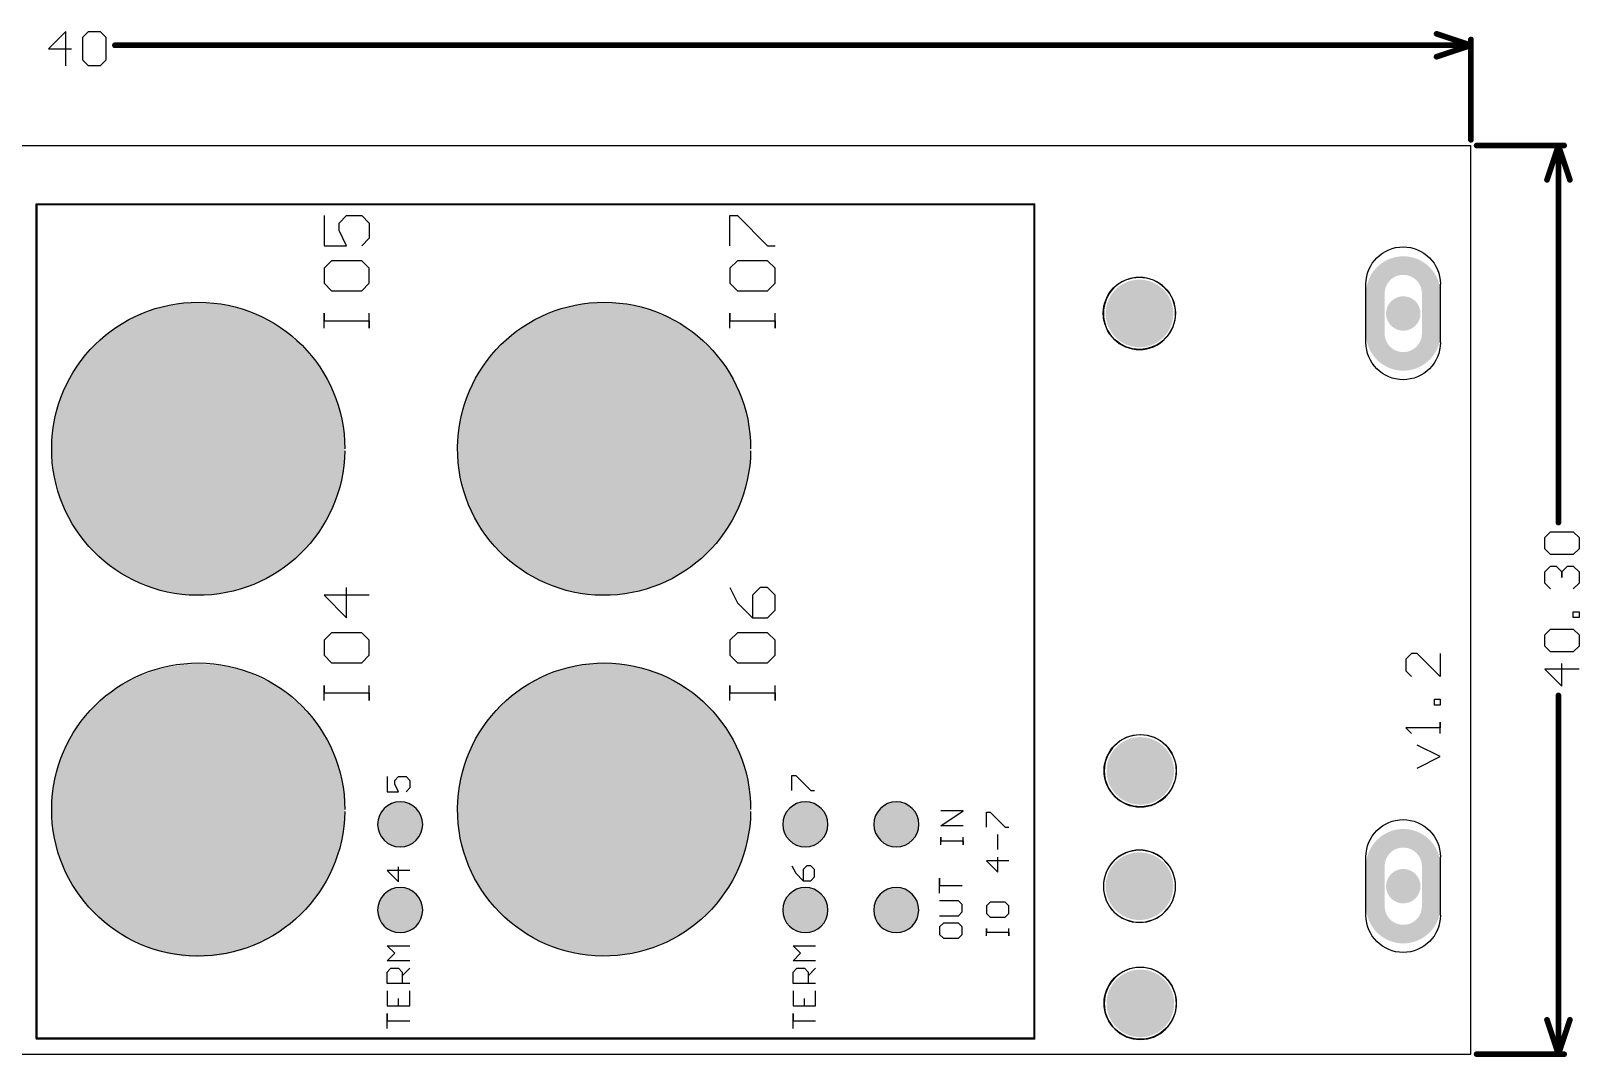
# Model space of a CAD drawing. Header units: millimetres. Extents: x 34 to 167, y 52 to 98.
# Drawn here: x 98.5 to 167.2, y 52.2 to 97.7 of the extents above; entities that cross this region are included whole.
import ezdxf

# ---------------------------------------------------------------- set-up
doc = ezdxf.new("R2010")
doc.units = ezdxf.units.MM
for name, color, linetype in [('BottomLayer', 5, 'Continuous'), ('Mechanical1', 6, 'Continuous'), ('MultiLayer', 9, 'Continuous'), ('PadHoleLayer', 156, 'Continuous'), ('TopLayer', 1, 'Continuous'), ('TopOverlay', 2, 'Continuous')]:
    doc.layers.add(name, color=color, linetype=linetype)

msp = doc.modelspace()

# ---------------------------------------------------------------- linework, layer by layer
at = {"layer": 'BottomLayer'}
for points, const_width in [([(147.28138184, 85.15843267999999, 1), (148.04338184, 85.15843267999999, 1)], 0.762), ([(158.981394, 85.15843776, 1), (159.743394, 85.15843776, 1)], 0.762), ([(104.41812238, 79.15843452, 1), (107.41812146, 79.15843452, 1)], 2.99999908), ([(122.41812702, 79.15843452, 1), (125.4181261, 79.15843452, 1)], 2.99999908), ([(104.41800046, 63.119, 1), (107.41799954, 63.119, 1)], 2.99999908), ([(122.41812702, 63.15843096, 1), (125.4181261, 63.15843096, 1)], 2.99999908), ([(147.32, 64.8716, 1), (148.082, 64.8716, 1)], 0.762), ([(114.37411212, 62.49999946, 1), (115.37411012, 62.49999946, 1)], 1.00000054), ([(132.34201116, 62.49999946, 1), (133.34200916, 62.49999946, 1)], 1.00000054), ([(136.380601, 62.49999946, 1), (137.380599, 62.49999946, 1)], 1.00000054), ([(147.28138184, 59.7584276, 1), (148.04338184, 59.7584276, 1)], 0.762), ([(158.981394, 59.75843776, 1), (159.743394, 59.75843776, 1)], 0.762), ([(114.37411212, 58.69999944, 1), (115.37411012, 58.69999944, 1)], 1.00000054), ([(132.34201116, 58.69999944, 1), (133.34200916, 58.69999944, 1)], 1.00000054), ([(136.3750003, 58.69999944, 1), (137.3749983, 58.69999944, 1)], 1.00000054), ([(147.32, 54.5592, 1), (148.082, 54.5592, 1)], 0.762)]:
    msp.add_lwpolyline(points, format="xyb", close=True, dxfattribs=dict(at, const_width=const_width))
at = {"layer": 'Mechanical1'}
for p, q in [((100.04125026, 97.66275361999999), (99.27949663999999, 96.901)), ((100.04125026, 96.13924637999999), (100.04125026, 97.66275361999999)), ((100.80300388, 97.40883489999999), (101.0569226, 97.66275361999999)), ((101.0569226, 97.66275361999999), (101.5647575, 97.66275361999999)), ((101.5647575, 97.66275361999999), (101.81867622, 97.40883489999999)), ((99.27949663999999, 96.901), (100.29516898, 96.901)), ((100.80300388, 96.39316509999999), (100.80300388, 97.40883489999999)), ((101.81867622, 97.40883489999999), (101.81867622, 96.39316509999999)), ((101.0569226, 96.13924637999999), (100.80300388, 96.39316509999999)), ((101.5647575, 96.13924637999999), (101.0569226, 96.13924637999999)), ((101.81867622, 96.39316509999999), (101.5647575, 96.13924637999999)), ((165.63364638, 75.22600398), (165.8875651, 75.47992269999999)), ((165.63364638, 74.71816908), (165.63364638, 75.22600398)), ((165.8875651, 75.47992269999999), (166.9032349, 75.47992269999999)), ((166.9032349, 75.47992269999999), (167.15715362, 75.22600398)), ((167.15715362, 75.22600398), (167.15715362, 74.71816908)), ((165.8875651, 74.46425036), (165.63364638, 74.71816908)), ((166.9032349, 74.46425036), (165.8875651, 74.46425036)), ((167.15715362, 74.71816908), (166.9032349, 74.46425036)), ((165.63364638, 73.70249674), (165.8875651, 73.95641546)), ((165.63364638, 73.19466184), (165.63364638, 73.70249674)), ((165.8875651, 73.95641546), (166.14148128, 73.95641546)), ((166.14148128, 73.95641546), (166.3954, 73.70249674)), ((166.3954, 73.70249674), (166.64931872, 73.95641546)), ((166.3954, 73.70249674), (166.3954, 73.44857802)), ((166.3954, 73.44857802), (166.3954, 73.70249674)), ((166.64931872, 73.95641546), (166.9032349, 73.95641546)), ((166.9032349, 73.95641546), (167.15715362, 73.70249674)), ((167.15715362, 73.70249674), (167.15715362, 73.19466184)), ((165.8875651, 72.94074312), (165.63364638, 73.19466184)), ((167.15715362, 73.19466184), (166.9032349, 72.94074312)), ((166.9032349, 71.6711546), (166.9032349, 71.92507332)), ((166.9032349, 71.92507332), (167.15715362, 71.92507332)), ((167.15715362, 71.6711546), (166.9032349, 71.6711546)), ((167.15715362, 71.92507332), (167.15715362, 71.6711546)), ((165.63364638, 70.90940098), (165.8875651, 71.1633197)), ((165.63364638, 70.40156608), (165.63364638, 70.90940098)), ((165.8875651, 71.1633197), (166.9032349, 71.1633197)), ((166.9032349, 71.1633197), (167.15715362, 70.90940098)), ((167.15715362, 70.90940098), (167.15715362, 70.40156608)), ((165.8875651, 70.14764736), (165.63364638, 70.40156608)), ((166.9032349, 70.14764736), (165.8875651, 70.14764736)), ((167.15715362, 70.40156608), (166.9032349, 70.14764736)), ((167.15715362, 69.38589374), (165.63364638, 69.38589374)), ((165.63364638, 69.38589374), (166.3954, 68.62414011999999)), ((166.3954, 68.62414011999999), (166.3954, 69.63981246))]:
    msp.add_line(p, q, dxfattribs=at)
at = {"layer": 'Mechanical1', "const_width": 0.254}
for points in [[(160.83837784, 97.56139999999999), (162.36237784, 97.0534)], [(102.22507622, 97.0534), (162.36237784, 97.0534)], [(160.83837784, 96.5454), (162.36237784, 97.0534)], [(162.36237784, 92.86243048), (162.36237784, 97.3074)], [(162.61637784, 92.60843048), (166.497, 92.60843048)], [(165.735, 91.08443048), (166.243, 92.60843048)], [(166.243, 75.8863227), (166.243, 92.60843048)], [(166.243, 92.60843048), (166.751, 91.08443048)], [(166.243, 52.30843488), (166.243, 68.21774012)], [(165.735, 53.83243487999999), (166.243, 52.30843488)], [(166.243, 52.30843488), (166.751, 53.83243487999999)], [(162.61639816, 52.30843488), (166.497, 52.30843488)]]:
    msp.add_lwpolyline(points, dxfattribs=at)
at = {"layer": 'Mechanical1', "const_width": 0.127}
for points in [[(160.77487784, 97.56139999999999, 1), (160.90187784, 97.56139999999999, 1)], [(102.16157622, 97.0534, 1), (102.28857622, 97.0534, 1)], [(162.29887784, 97.3074, 1), (162.42587784, 97.3074, 1)], [(162.29887784, 97.0534, 1), (162.42587784, 97.0534, 1)], [(162.29887784, 97.0534, 1), (162.42587784, 97.0534, 1)], [(162.29887784, 97.0534, 1), (162.42587784, 97.0534, 1)], [(160.77487784, 96.5454, 1), (160.90187784, 96.5454, 1)], [(162.29887784, 92.86243048, 1), (162.42587784, 92.86243048, 1)], [(162.55287784, 92.60843048, 1), (162.67987784, 92.60843048, 1)], [(166.1795, 92.60843048, 1), (166.3065, 92.60843048, 1)], [(166.1795, 92.60843048, 1), (166.3065, 92.60843048, 1)], [(166.1795, 92.60843048, 1), (166.3065, 92.60843048, 1)], [(166.4335, 92.60843048, 1), (166.5605, 92.60843048, 1)], [(165.6715, 91.08443048, 1), (165.7985, 91.08443048, 1)], [(166.6875, 91.08443048, 1), (166.8145, 91.08443048, 1)], [(166.1795, 75.8863227, 1), (166.3065, 75.8863227, 1)], [(166.1795, 68.21774012, 1), (166.3065, 68.21774012, 1)], [(165.6715, 53.83243487999999, 1), (165.7985, 53.83243487999999, 1)], [(166.6875, 53.83243487999999, 1), (166.8145, 53.83243487999999, 1)], [(162.55289816, 52.30843488, 1), (162.67989816, 52.30843488, 1)], [(166.1795, 52.30843488, 1), (166.3065, 52.30843488, 1)], [(166.1795, 52.30843488, 1), (166.3065, 52.30843488, 1)], [(166.1795, 52.30843488, 1), (166.3065, 52.30843488, 1)], [(166.4335, 52.30843488, 1), (166.5605, 52.30843488, 1)]]:
    msp.add_lwpolyline(points, format="xyb", close=True, dxfattribs=at)
at = {"layer": 'Mechanical1'}
for points in [[(33.9624035, 92.60843048), (162.36237784, 92.60843048)], [(162.36237784, 92.60843048), (162.36239816, 92.60841015999999)], [(162.36239816, 52.30843488), (162.36239816, 92.60841015999999)], [(157.70718776, 83.87080508), (157.70718776, 86.46160508)], [(161.00679508, 83.87080508), (161.00679508, 86.46160508)], [(157.70718776, 58.47080508), (157.70718776, 61.06160508)], [(161.00679508, 58.47080508), (161.00679508, 61.06160508)], [(33.9624035, 52.30843488), (162.36239816, 52.30843488)]]:
    msp.add_lwpolyline(points, dxfattribs=at)
for points in [[(162.36237784, 92.60843048, 1), (162.36237784, 92.60843048, 1)], [(162.36237784, 92.60843048, 1), (162.36237784, 92.60843048, 1)], [(162.36239816, 92.60841015999999, 1), (162.36239816, 92.60841015999999, 1)], [(162.36239816, 92.60841015999999, 1), (162.36239816, 92.60841015999999, 1)], [(149.26238118, 85.15843267999999, 1), (146.0623825, 85.15843267999999, 1)], [(157.70718776, 86.46160508, 1), (157.70718776, 86.46160508, 1)], [(157.70718776, 86.46160508, 1), (157.70718776, 86.46160508, 1)], [(161.00679508, 86.46160508, 1), (161.00679508, 86.46160508, 1)], [(161.00679508, 86.46160508, 1), (161.00679508, 86.46160508, 1)], [(146.0623825, 85.15843267999999, 1), (146.0623825, 85.15843267999999, 1)], [(149.26238118, 85.15843267999999, 1), (149.26238118, 85.15843267999999, 1)], [(146.08768344, 84.85453692, 1), (146.08768344, 84.85453692, 1)], [(146.09384548, 84.82515674, 1), (146.09384548, 84.82515674, 1)], [(157.70718776, 83.87080508, 1), (157.70718776, 83.87080508, 1)], [(157.70718776, 83.87080508, 1), (157.70718776, 83.87080508, 1)], [(161.00679508, 83.87080508, 1), (161.00679508, 83.87080508, 1)], [(161.00679508, 83.87080508, 1), (161.00679508, 83.87080508, 1)], [(112.41750948, 79.06915606, 1), (112.41750948, 79.06915606, 1)], [(112.41812162, 79.15843452, 1), (112.41812162, 79.15843452, 1)], [(130.41751412, 79.06915606, 1), (130.41751412, 79.06915606, 1)], [(130.41812626, 79.15843452, 1), (130.41812626, 79.15843452, 1)], [(149.30099934, 64.8716, 1), (146.10100066, 64.8716, 1)], [(146.10100066, 64.8716, 1), (146.10100066, 64.8716, 1)], [(146.1263016, 64.56770424, 1), (146.1263016, 64.56770424, 1)], [(146.13246364, 64.53832406, 1), (146.13246364, 64.53832406, 1)], [(149.30099934, 64.8716, 1), (149.30099934, 64.8716, 1)], [(115.87411166, 62.49999946, 1), (113.87411058, 62.49999946, 1)], [(133.8420107, 62.49999946, 1), (131.84200962, 62.49999946, 1)], [(137.88060054, 62.49999946, 1), (135.88059946, 62.49999946, 1)], [(112.41750948, 63.06915249999999, 1), (112.41750948, 63.06915249999999, 1)], [(112.41812162, 63.15843096, 1), (112.41812162, 63.15843096, 1)], [(113.87411058, 62.49999946, 1), (113.87411058, 62.49999946, 1)], [(115.87411166, 62.49999946, 1), (115.87411166, 62.49999946, 1)], [(130.41751412, 63.06915249999999, 1), (130.41751412, 63.06915249999999, 1)], [(130.41812626, 63.15843096, 1), (130.41812626, 63.15843096, 1)], [(131.84200962, 62.49999946, 1), (131.84200962, 62.49999946, 1)], [(133.8420107, 62.49999946, 1), (133.8420107, 62.49999946, 1)], [(135.88059946, 62.49999946, 1), (135.88059946, 62.49999946, 1)], [(137.88060054, 62.49999946, 1), (137.88060054, 62.49999946, 1)], [(149.26238118, 59.7584276, 1), (146.0623825, 59.7584276, 1)], [(149.26258184, 59.7496265, 1), (146.06258316, 59.7496265, 1)], [(157.70718776, 61.06160508, 1), (157.70718776, 61.06160508, 1)], [(157.70718776, 61.06160508, 1), (157.70718776, 61.06160508, 1)], [(161.00679508, 61.06160508, 1), (161.00679508, 61.06160508, 1)], [(161.00679508, 61.06160508, 1), (161.00679508, 61.06160508, 1)], [(146.0623825, 59.7584276, 1), (146.0623825, 59.7584276, 1)], [(146.06258316, 59.7496265, 1), (146.06258316, 59.7496265, 1)], [(149.26238118, 59.7584276, 1), (149.26238118, 59.7584276, 1)], [(149.26258184, 59.7496265, 1), (149.26258184, 59.7496265, 1)], [(115.87411166, 58.69999944, 1), (113.87411058, 58.69999944, 1)], [(133.8420107, 58.69999944, 1), (131.84200962, 58.69999944, 1)], [(137.87499984, 58.69999944, 1), (135.87499876, 58.69999944, 1)], [(113.87411058, 58.69999944, 1), (113.87411058, 58.69999944, 1)], [(115.87411166, 58.69999944, 1), (115.87411166, 58.69999944, 1)], [(131.84200962, 58.69999944, 1), (131.84200962, 58.69999944, 1)], [(133.8420107, 58.69999944, 1), (133.8420107, 58.69999944, 1)], [(135.87499876, 58.69999944, 1), (135.87499876, 58.69999944, 1)], [(137.87499984, 58.69999944, 1), (137.87499984, 58.69999944, 1)], [(157.70718776, 58.47080508, 1), (157.70718776, 58.47080508, 1)], [(157.70718776, 58.47080508, 1), (157.70718776, 58.47080508, 1)], [(161.00679508, 58.47080508, 1), (161.00679508, 58.47080508, 1)], [(161.00679508, 58.47080508, 1), (161.00679508, 58.47080508, 1)], [(149.30099934, 54.5592, 1), (146.10100066, 54.5592, 1)], [(146.10100066, 54.5592, 1), (146.10100066, 54.5592, 1)], [(146.1263016, 54.25530423999999, 1), (146.1263016, 54.25530423999999, 1)], [(149.30099934, 54.5592, 1), (149.30099934, 54.5592, 1)], [(146.13246364, 54.22592406, 1), (146.13246364, 54.22592406, 1)], [(162.36239816, 52.30843488, 1), (162.36239816, 52.30843488, 1)], [(162.36239816, 52.30843488, 1), (162.36239816, 52.30843488, 1)]]:
    msp.add_lwpolyline(points, format="xyb", close=True, dxfattribs=at)
for points in [[(157.70718776, 86.46160508, -0.9999999999999999), (161.00679508, 86.46160508)], [(146.08768344, 84.85453692, -213.1920346618038), (146.09384548, 84.82515674)], [(112.41750948, 79.06915606, -291.2099329300358), (112.41812162, 79.15843452)], [(130.41751412, 79.06915606, -291.2099329300358), (130.41812626, 79.15843452)], [(161.00679508, 83.87080508, -0.9999999999999999), (157.70718776, 83.87080508)], [(112.41750948, 63.06915249999999, -291.2099329300358), (112.41812162, 63.15843096)], [(130.41751412, 63.06915249999999, -291.2099329300358), (130.41812626, 63.15843096)], [(146.1263016, 64.56770424, -213.1920346618038), (146.13246364, 64.53832406)], [(157.70718776, 61.06160508, -0.9999999999999999), (161.00679508, 61.06160508)], [(161.00679508, 58.47080508, -0.9999999999999999), (157.70718776, 58.47080508)], [(146.1263016, 54.25530423999999, -213.1920346618038), (146.13246364, 54.22592406)]]:
    msp.add_lwpolyline(points, format="xyb", dxfattribs=at)
at = {"layer": 'MultiLayer'}
for points, const_width in [([(147.28138184, 85.15843267999999, 1), (148.04338184, 85.15843267999999, 1)], 0.762), ([(158.981394, 85.15843776, 1), (159.743394, 85.15843776, 1)], 0.762), ([(104.41812238, 79.15843452, 1), (107.41812146, 79.15843452, 1)], 2.99999908), ([(122.41812702, 79.15843452, 1), (125.4181261, 79.15843452, 1)], 2.99999908), ([(104.41800046, 63.119, 1), (107.41799954, 63.119, 1)], 2.99999908), ([(122.41812702, 63.15843096, 1), (125.4181261, 63.15843096, 1)], 2.99999908), ([(147.32, 64.8716, 1), (148.082, 64.8716, 1)], 0.762), ([(114.37411212, 62.49999946, 1), (115.37411012, 62.49999946, 1)], 1.00000054), ([(132.34201116, 62.49999946, 1), (133.34200916, 62.49999946, 1)], 1.00000054), ([(136.380601, 62.49999946, 1), (137.380599, 62.49999946, 1)], 1.00000054), ([(147.28138184, 59.7584276, 1), (148.04338184, 59.7584276, 1)], 0.762), ([(158.981394, 59.75843776, 1), (159.743394, 59.75843776, 1)], 0.762), ([(114.37411212, 58.69999944, 1), (115.37411012, 58.69999944, 1)], 1.00000054), ([(132.34201116, 58.69999944, 1), (133.34200916, 58.69999944, 1)], 1.00000054), ([(136.3750003, 58.69999944, 1), (137.3749983, 58.69999944, 1)], 1.00000054), ([(147.32, 54.5592, 1), (148.082, 54.5592, 1)], 0.762)]:
    msp.add_lwpolyline(points, format="xyb", close=True, dxfattribs=dict(at, const_width=const_width))
at = {"layer": 'PadHoleLayer'}
for points, const_width in [([(158.1248933, 84.27093636), (158.1248933, 86.04593915999999, -1), (160.5998947, 86.04593915999999), (160.5998947, 84.27093636, -1)], 0.8249996199999999), ([(146.91238334, 85.15843267999999, 1), (148.41238034, 85.15843267999999, 1)], 1.49999954), ([(102.66812334, 79.15843452, 1), (109.1681205, 79.15843452, 1)], 6.4999997), ([(120.66812798, 79.15843452, 1), (127.16812514, 79.15843452, 1)], 6.4999997), ([(102.66800142, 63.119, 1), (109.16799858, 63.119, 1)], 6.4999997), ([(120.66812798, 63.15843096, 1), (127.16812514, 63.15843096, 1)], 6.4999997), ([(146.9510015, 64.8716, 1), (148.4509985, 64.8716, 1)], 1.49999954), ([(114.37411212, 62.49999946, 1), (115.37411012, 62.49999946, 1)], 1.00000054), ([(132.34201116, 62.49999946, 1), (133.34200916, 62.49999946, 1)], 1.00000054), ([(136.380601, 62.49999946, 1), (137.380599, 62.49999946, 1)], 1.00000054), ([(158.1248933, 58.87093635999999), (158.1248933, 60.64593916, -1), (160.5998947, 60.64593916), (160.5998947, 58.87093635999999, -1)], 0.8249996199999999), ([(146.91238334, 59.7584276, 1), (148.41238034, 59.7584276, 1)], 1.49999954), ([(114.37411212, 58.69999944, 1), (115.37411012, 58.69999944, 1)], 1.00000054), ([(132.34201116, 58.69999944, 1), (133.34200916, 58.69999944, 1)], 1.00000054), ([(136.3750003, 58.69999944, 1), (137.3749983, 58.69999944, 1)], 1.00000054), ([(146.9510015, 54.5592, 1), (148.4509985, 54.5592, 1)], 1.49999954)]:
    msp.add_lwpolyline(points, format="xyb", close=True, dxfattribs=dict(at, const_width=const_width))
at = {"layer": 'TopLayer'}
for points, const_width in [([(147.28138184, 85.15843267999999, 1), (148.04338184, 85.15843267999999, 1)], 0.762), ([(158.981394, 85.15843776, 1), (159.743394, 85.15843776, 1)], 0.762), ([(104.41812238, 79.15843452, 1), (107.41812146, 79.15843452, 1)], 2.99999908), ([(122.41812702, 79.15843452, 1), (125.4181261, 79.15843452, 1)], 2.99999908), ([(104.41800046, 63.119, 1), (107.41799954, 63.119, 1)], 2.99999908), ([(122.41812702, 63.15843096, 1), (125.4181261, 63.15843096, 1)], 2.99999908), ([(147.32, 64.8716, 1), (148.082, 64.8716, 1)], 0.762), ([(114.37411212, 62.49999946, 1), (115.37411012, 62.49999946, 1)], 1.00000054), ([(132.34201116, 62.49999946, 1), (133.34200916, 62.49999946, 1)], 1.00000054), ([(136.380601, 62.49999946, 1), (137.380599, 62.49999946, 1)], 1.00000054), ([(147.28138184, 59.7584276, 1), (148.04338184, 59.7584276, 1)], 0.762), ([(158.981394, 59.75843776, 1), (159.743394, 59.75843776, 1)], 0.762), ([(114.37411212, 58.69999944, 1), (115.37411012, 58.69999944, 1)], 1.00000054), ([(132.34201116, 58.69999944, 1), (133.34200916, 58.69999944, 1)], 1.00000054), ([(136.3750003, 58.69999944, 1), (137.3749983, 58.69999944, 1)], 1.00000054), ([(147.32, 54.5592, 1), (148.082, 54.5592, 1)], 0.762)]:
    msp.add_lwpolyline(points, format="xyb", close=True, dxfattribs=dict(at, const_width=const_width))
at = {"layer": 'TopOverlay'}
for p, q in [((111.50064314, 89.49838844), (111.50064314, 88.16548533999999)), ((112.16709596, 89.16516329999999), (112.5003211, 89.49838844)), ((112.5003211, 89.49838844), (113.16677392, 89.49838844)), ((113.16677392, 89.49838844), (113.49999906, 89.16516329999999)), ((129.50064524, 88.16548533999999), (129.50064524, 89.49838844)), ((129.50064524, 89.49838844), (129.83387292, 89.49838844)), ((129.83387292, 89.49838844), (131.16677602, 88.16548533999999)), ((112.16709596, 88.83193562), (112.16709596, 89.16516329999999)), ((112.5003211, 88.16548533999999), (112.16709596, 88.83193562)), ((113.49999906, 89.16516329999999), (113.49999906, 88.49871048)), ((111.50064314, 88.16548533999999), (112.5003211, 88.16548533999999)), ((113.49999906, 88.49871048), (113.16677392, 88.16548533999999)), ((131.16677602, 88.16548533999999), (131.50000116, 88.16548533999999)), ((111.83387082, 87.49903252), (111.50064314, 87.16580737999999)), ((113.16677392, 87.49903252), (111.83387082, 87.49903252)), ((113.49999906, 87.16580737999999), (113.16677392, 87.49903252)), ((129.83387292, 87.49903252), (129.50064524, 87.16580737999999)), ((131.16677602, 87.49903252), (129.83387292, 87.49903252)), ((131.50000116, 87.16580737999999), (131.16677602, 87.49903252)), ((111.50064314, 87.16580737999999), (111.50064314, 86.49935456)), ((113.49999906, 86.49935456), (113.49999906, 87.16580737999999)), ((129.50064524, 87.16580737999999), (129.50064524, 86.49935456)), ((131.50000116, 86.49935456), (131.50000116, 87.16580737999999)), ((111.50064314, 86.49935456), (111.83387082, 86.16612941999999)), ((111.83387082, 86.16612941999999), (113.16677392, 86.16612941999999)), ((113.16677392, 86.16612941999999), (113.49999906, 86.49935456)), ((129.50064524, 86.49935456), (129.83387292, 86.16612941999999)), ((129.83387292, 86.16612941999999), (131.16677602, 86.16612941999999)), ((131.16677602, 86.16612941999999), (131.50000116, 86.49935456)), ((111.50064314, 84.50000118), (111.50064314, 85.16645145999999)), ((111.50064314, 85.16645145999999), (111.50064314, 84.83322632)), ((113.49999906, 84.50000118), (113.49999906, 85.16645145999999)), ((129.50064524, 84.50000118), (129.50064524, 85.16645145999999)), ((129.50064524, 85.16645145999999), (129.50064524, 84.83322632)), ((131.50000116, 84.50000118), (131.50000116, 85.16645145999999)), ((111.50064314, 84.83322632), (113.49999906, 84.83322632)), ((113.49999906, 84.83322632), (113.49999906, 84.50000118)), ((129.50064524, 84.83322632), (131.50000116, 84.83322632)), ((131.50000116, 84.83322632), (131.50000116, 84.50000118)), ((112.5003211, 71.66548532), (112.5003211, 72.99838842)), ((129.50064524, 72.99838842), (129.83387292, 72.3319356)), ((130.83355088, 72.99838842), (130.5003232, 72.66516328)), ((131.16677602, 72.99838842), (130.83355088, 72.99838842)), ((131.50000116, 72.66516328), (131.16677602, 72.99838842)), ((113.49999906, 72.66516328), (111.50064314, 72.66516328)), ((111.50064314, 72.66516328), (112.5003211, 71.66548532)), ((129.83387292, 72.3319356), (130.5003232, 71.66548532)), ((130.5003232, 72.66516328), (130.5003232, 71.66548532)), ((131.50000116, 71.99871046), (131.50000116, 72.66516328)), ((130.5003232, 71.66548532), (131.16677602, 71.66548532)), ((131.16677602, 71.66548532), (131.50000116, 71.99871046)), ((111.83387082, 70.9990325), (111.50064314, 70.66580736)), ((113.16677392, 70.9990325), (111.83387082, 70.9990325)), ((113.49999906, 70.66580736), (113.16677392, 70.9990325)), ((129.83387292, 70.9990325), (129.50064524, 70.66580736)), ((131.16677602, 70.9990325), (129.83387292, 70.9990325)), ((131.50000116, 70.66580736), (131.16677602, 70.9990325)), ((111.50064314, 70.66580736), (111.50064314, 69.99935454)), ((113.49999906, 69.99935454), (113.49999906, 70.66580736)), ((129.50064524, 70.66580736), (129.50064524, 69.99935454)), ((131.50000116, 69.99935454), (131.50000116, 70.66580736)), ((159.73041206, 70.07835616), (159.47649334, 69.82443744)), ((159.98432824, 70.07835616), (159.73041206, 70.07835616)), ((161.00000058, 69.06268381999999), (159.98432824, 70.07835616)), ((161.00000058, 70.07835616), (161.00000058, 69.06268381999999)), ((111.50064314, 69.99935454), (111.83387082, 69.6661294)), ((111.83387082, 69.6661294), (113.16677392, 69.6661294)), ((113.16677392, 69.6661294), (113.49999906, 69.99935454)), ((129.50064524, 69.99935454), (129.83387292, 69.6661294)), ((129.83387292, 69.6661294), (131.16677602, 69.6661294)), ((131.16677602, 69.6661294), (131.50000116, 69.99935454)), ((159.47649334, 69.82443744), (159.47649334, 69.31660253999999)), ((111.50064314, 68.00000116), (111.50064314, 68.66645144)), ((111.50064314, 68.66645144), (111.50064314, 68.33322629999999)), ((113.49999906, 68.00000116), (113.49999906, 68.66645144)), ((129.50064524, 68.00000116), (129.50064524, 68.66645144)), ((129.50064524, 68.66645144), (129.50064524, 68.33322629999999)), ((131.50000116, 68.00000116), (131.50000116, 68.66645144)), ((159.47649334, 69.31660253999999), (159.73041206, 69.06268381999999)), ((111.50064314, 68.33322629999999), (113.49999906, 68.33322629999999)), ((113.49999906, 68.33322629999999), (113.49999906, 68.00000116)), ((129.50064524, 68.33322629999999), (131.50000116, 68.33322629999999)), ((131.50000116, 68.33322629999999), (131.50000116, 68.00000116)), ((160.74608186, 67.79309529999999), (160.74608186, 68.04701401999999)), ((160.74608186, 68.04701401999999), (161.00000058, 68.04701401999999)), ((161.00000058, 68.04701401999999), (161.00000058, 67.79309529999999)), ((161.00000058, 67.79309529999999), (160.74608186, 67.79309529999999)), ((161.00000058, 66.77742549999999), (159.47649334, 66.77742549999999)), ((159.47649334, 66.77742549999999), (159.73041206, 66.52350677999999)), ((161.00000058, 66.52350677999999), (161.00000058, 67.03134168)), ((161.00000058, 67.03134168), (161.00000058, 66.77742549999999)), ((161.00000058, 65.50783444), (159.98432824, 66.01567188)), ((159.98432824, 64.99999953999999), (161.00000058, 65.50783444)), ((114.30032258, 64.61644937999999), (114.30032258, 63.9499991)), ((114.63355026, 64.44983807999999), (114.80016156, 64.61644937999999)), ((114.80016156, 64.61644937999999), (115.1333867, 64.61644937999999)), ((115.1333867, 64.61644937999999), (115.30000054, 64.44983807999999)), ((132.25032224, 63.999999), (132.25032224, 64.66644928)), ((132.25032224, 64.66644928), (132.41693608, 64.66644928)), ((132.41693608, 64.66644928), (133.08338636, 63.999999)), ((114.30032258, 63.9499991), (114.80016156, 63.9499991)), ((114.63355026, 64.28322424), (114.63355026, 64.44983807999999)), ((114.80016156, 63.9499991), (114.63355026, 64.28322424)), ((115.30000054, 64.11661294), (115.1333867, 63.9499991)), ((115.30000054, 64.44983807999999), (115.30000054, 64.11661294)), ((133.08338636, 63.999999), (133.2500002, 63.999999)), ((138.85032174, 62.43306538), (139.8499997, 63.09951565999999)), ((139.8499997, 63.09951565999999), (138.85032174, 63.09951565999999)), ((140.8753215, 62.38177516), (140.8753215, 63.04822544)), ((140.8753215, 63.04822544), (141.04193534, 63.04822544)), ((141.04193534, 63.04822544), (141.70838562, 62.38177516)), ((139.8499997, 62.43306538), (138.85032174, 62.43306538)), ((138.85032174, 61.60000126), (138.85032174, 61.9332264)), ((138.85032174, 61.9332264), (138.85032174, 61.7666151)), ((139.8499997, 61.60000126), (139.8499997, 61.9332264)), ((141.37516048, 61.3820972), (141.37516048, 62.04854748)), ((141.70838562, 62.38177516), (141.87499946, 62.38177516)), ((138.85032174, 61.7666151), (139.8499997, 61.7666151)), ((139.8499997, 61.7666151), (139.8499997, 61.60000126)), ((115.30000054, 60.44983846), (114.30032258, 60.44983846)), ((114.30032258, 60.44983846), (114.80016156, 59.94999948)), ((114.80016156, 59.94999948), (114.80016156, 60.61644975999999)), ((132.25032224, 60.66644966), (132.41693608, 60.33322451999999)), ((132.91677506, 60.66644966), (132.75016122, 60.49983836)), ((132.75016122, 60.49983836), (132.75016122, 59.99999938)), ((133.08338636, 60.66644966), (132.91677506, 60.66644966)), ((133.2500002, 60.49983836), (133.08338636, 60.66644966)), ((133.2500002, 60.16661322), (133.2500002, 60.49983836)), ((141.87499946, 60.88225822), (140.8753215, 60.88225822)), ((140.8753215, 60.88225822), (141.37516048, 60.38241924)), ((141.37516048, 60.38241924), (141.37516048, 61.04886952)), ((132.41693608, 60.33322451999999), (132.75016122, 59.99999938)), ((132.75016122, 59.99999938), (133.08338636, 59.99999938)), ((133.08338636, 59.99999938), (133.2500002, 60.16661322)), ((138.80032184, 59.44935532), (138.80032184, 60.11580559999999)), ((138.80032184, 60.11580559999999), (138.80032184, 59.78258046)), ((138.80032184, 59.78258046), (139.7999998, 59.78258046)), ((139.63338596, 59.11612763999999), (138.80032184, 59.11612763999999)), ((139.7999998, 58.94951634), (139.63338596, 59.11612763999999)), ((141.04193534, 59.0495136), (140.8753215, 58.8829023)), ((141.70838562, 59.0495136), (141.04193534, 59.0495136)), ((141.87499946, 58.8829023), (141.70838562, 59.0495136)), ((138.80032184, 58.44967736), (139.63338596, 58.44967736)), ((139.63338596, 58.44967736), (139.7999998, 58.6162912)), ((139.7999998, 58.6162912), (139.7999998, 58.94951634)), ((140.8753215, 58.8829023), (140.8753215, 58.54967715999999)), ((140.8753215, 58.54967715999999), (141.04193534, 58.38306332)), ((141.04193534, 58.38306332), (141.70838562, 58.38306332)), ((141.70838562, 58.38306332), (141.87499946, 58.54967715999999)), ((141.87499946, 58.54967715999999), (141.87499946, 58.8829023)), ((138.96693568, 58.11644968), (138.80032184, 57.94983838)), ((138.80032184, 57.94983838), (138.80032184, 57.61661324)), ((139.63338596, 58.11644968), (138.96693568, 58.11644968)), ((139.7999998, 57.94983838), (139.63338596, 58.11644968)), ((139.7999998, 57.61661324), (139.7999998, 57.94983838)), ((140.8753215, 57.54999919999999), (140.8753215, 57.88322434)), ((140.8753215, 57.88322434), (140.8753215, 57.71661304)), ((140.8753215, 57.71661304), (141.87499946, 57.71661304)), ((141.87499946, 57.54999919999999), (141.87499946, 57.88322434)), ((141.87499946, 57.71661304), (141.87499946, 57.54999919999999)), ((114.63355026, 56.78225879999999), (114.30032258, 57.11548394)), ((114.30032258, 57.11548394), (115.30000054, 57.11548394)), ((132.63354982, 56.78225879999999), (132.30032214, 57.11548394)), ((132.30032214, 57.11548394), (133.3000001, 57.11548394)), ((138.80032184, 57.61661324), (138.96693568, 57.4499994)), ((138.96693568, 57.4499994), (139.63338596, 57.4499994)), ((139.63338596, 57.4499994), (139.7999998, 57.61661324)), ((114.30032258, 56.44903366), (114.63355026, 56.78225879999999)), ((115.30000054, 56.44903366), (114.30032258, 56.44903366)), ((132.30032214, 56.44903366), (132.63354982, 56.78225879999999)), ((133.3000001, 56.44903366), (132.30032214, 56.44903366)), ((114.30032258, 55.94919468), (114.46693642, 56.11580598)), ((114.30032258, 55.4493557), (114.30032258, 55.94919468)), ((114.46693642, 56.11580598), (114.80016156, 56.11580598)), ((114.80016156, 56.11580598), (114.9667754, 55.94919468)), ((114.9667754, 55.78258083999999), (115.30000054, 56.11580598)), ((114.9667754, 55.94919468), (114.9667754, 55.4493557)), ((132.30032214, 55.94919468), (132.46693598, 56.11580598)), ((132.30032214, 55.4493557), (132.30032214, 55.94919468)), ((132.46693598, 56.11580598), (132.80016112, 56.11580598)), ((132.80016112, 56.11580598), (132.96677496, 55.94919468)), ((132.96677496, 55.78258083999999), (133.3000001, 56.11580598)), ((132.96677496, 55.94919468), (132.96677496, 55.4493557)), ((115.30000054, 55.4493557), (114.30032258, 55.4493557)), ((114.30032258, 55.11612802), (114.30032258, 54.44967774)), ((115.30000054, 54.44967774), (115.30000054, 55.11612802)), ((133.3000001, 55.4493557), (132.30032214, 55.4493557)), ((132.30032214, 55.11612802), (132.30032214, 54.44967774)), ((133.3000001, 54.44967774), (133.3000001, 55.11612802)), ((114.30032258, 54.44967774), (115.30000054, 54.44967774)), ((114.80016156, 54.44967774), (114.80016156, 54.78290287999999)), ((132.30032214, 54.44967774), (133.3000001, 54.44967774)), ((132.80016112, 54.44967774), (132.80016112, 54.78290287999999)), ((114.30032258, 53.44999978), (114.30032258, 54.11645006)), ((114.30032258, 54.11645006), (114.30032258, 53.78322491999999)), ((114.30032258, 53.78322491999999), (115.30000054, 53.78322491999999)), ((132.30032214, 53.44999978), (132.30032214, 54.11645006)), ((132.30032214, 54.11645006), (132.30032214, 53.78322491999999)), ((132.30032214, 53.78322491999999), (133.3000001, 53.78322491999999))]:
    msp.add_line(p, q, dxfattribs=at)
at = {"layer": 'TopOverlay', "const_width": 0.0999998}
for points in [[(98.75000062, 69.99999969999999), (98.75000062, 90.00000034)], [(98.75000062, 90.00000034), (143.00000102, 90.00000034)], [(143.00000102, 53.00000068), (143.00000102, 90.00000034)], [(98.75000062, 69.7500002), (98.75000062, 69.99999969999999)], [(98.75000062, 53.00000068), (98.75000062, 69.7500002)], [(98.75000062, 53.00000068), (143.00000102, 53.00000068)]]:
    msp.add_lwpolyline(points, dxfattribs=at)
at = {"layer": 'TopOverlay', "const_width": 0.0499999}
for points in [[(98.72500194, 90.00000034, 1), (98.77499929999999, 90.00000034, 1)], [(98.72500194, 90.00000034, 1), (98.77499929999999, 90.00000034, 1)], [(142.97500234, 90.00000034, 1), (143.0249997, 90.00000034, 1)], [(142.97500234, 90.00000034, 1), (143.0249997, 90.00000034, 1)], [(98.72500194, 69.99999969999999, 1), (98.77499929999999, 69.99999969999999, 1)], [(98.72500194, 69.99999969999999, 1), (98.77499929999999, 69.99999969999999, 1)], [(98.72500194, 69.7500002, 1), (98.77499929999999, 69.7500002, 1)], [(98.72500194, 69.7500002, 1), (98.77499929999999, 69.7500002, 1)], [(98.72500194, 53.00000068, 1), (98.77499929999999, 53.00000068, 1)], [(98.72500194, 53.00000068, 1), (98.77499929999999, 53.00000068, 1)], [(142.97500234, 53.00000068, 1), (143.0249997, 53.00000068, 1)], [(142.97500234, 53.00000068, 1), (143.0249997, 53.00000068, 1)]]:
    msp.add_lwpolyline(points, format="xyb", close=True, dxfattribs=at)

doc.saveas('drawing.dxf')
